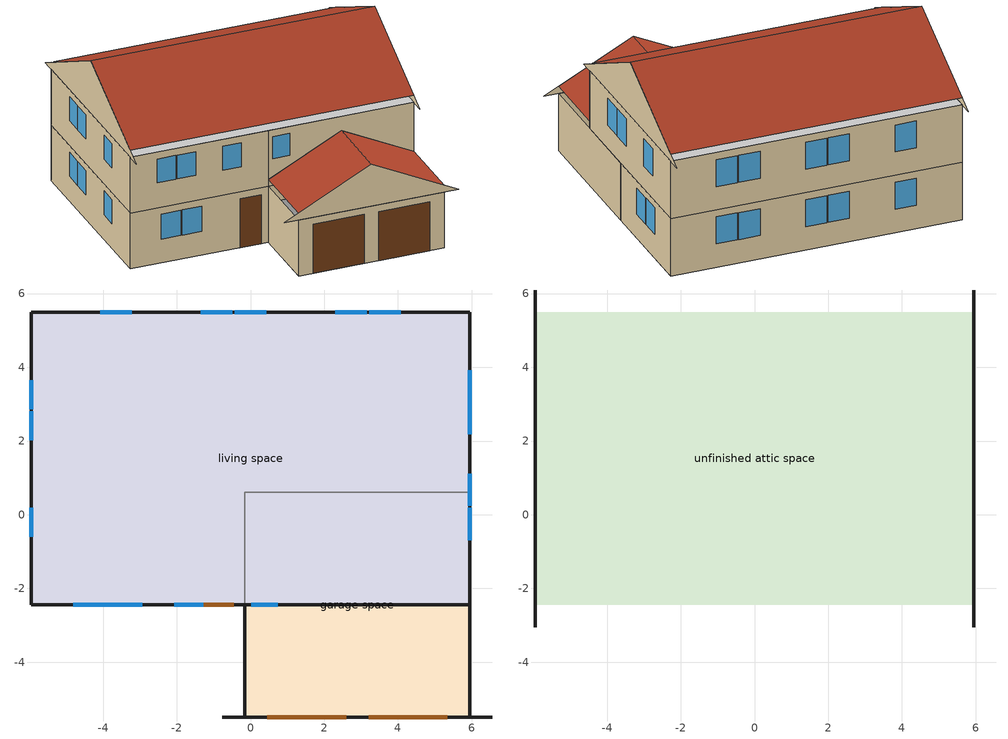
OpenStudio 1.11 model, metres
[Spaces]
living space
 floor adiabatic (FinUninsFinFloor): 5.94,5.49 5.94,0.61 -0.15,0.61 -0.15,-2.44 -5.94,-2.44 -5.94,5.49 z2.44
 floor to garage space (UnfinInsFinFloor): 5.94,0.61 5.94,-2.44 -0.15,-2.44 -0.15,0.61 z2.44
 floor ground (Slab): 5.94,5.49 5.94,0.61 -0.15,0.61 -0.15,-2.44 -5.94,-2.44 -5.94,5.49 z0
 wall outside (ExtInsFinWall): 5.94,0.61 5.94,5.49 -5.94,5.49 -5.94,-2.44 -0.15,-2.44 z0:2.44; 5.94,-2.44 5.94,5.49 -5.94,5.49 -5.94,-2.44 -0.15,-2.44 z2.44:4.88; -0.15,-2.44,4.88 -0.15,-2.44,2.74 2.9,-2.44,4.27 5.94,-2.44,2.74 5.94,-2.44,4.88
 wall to garage space (UnfinInsFinWall): -0.15,-2.44 -0.15,0.61 5.94,0.61 z0:2.44; 2.9,-2.44,4.27 -0.15,-2.44,2.74 -0.15,-2.44,2.44 5.94,-2.44,2.44 5.94,-2.44,2.74
 window (Right-Glass): 5.94,3.08 5.94,3.92 / 5.94,2.18 5.94,3.02 z1.01:2.13; 5.94,2.87 5.94,3.74 / 5.94,0.24 5.94,1.12 / 5.94,-0.69 5.94,0.18 z3.41:4.57
 window (Back-Glass): -0.49,5.49 -1.35,5.49 / 3.16,5.49 2.3,5.49 / 4.08,5.49 3.22,5.49 / 0.43,5.49 -0.43,5.49 / -3.22,5.49 -4.08,5.49 z0.99:2.13; 3.16,5.49 2.3,5.49 / 4.08,5.49 3.22,5.49 / -3.22,5.49 -4.08,5.49 / 0.43,5.49 -0.43,5.49 / -0.49,5.49 -1.35,5.49 z3.43:4.57
 window (Left-Glass): -5.94,0.18 -5.94,-0.6 / -5.94,2.8 -5.94,2.02 / -5.94,3.65 -5.94,2.87 z1.09:2.13; -5.94,3.65 -5.94,2.87 / -5.94,2.8 -5.94,2.02 / -5.94,0.18 -5.94,-0.6 z3.53:4.57
 window (Front-Glass): -4.64,-2.44 -3.82,-2.44 / -3.76,-2.44 -2.93,-2.44 z1.03:2.13; -2.06,-2.44 -1.28,-2.44 / -3.97,-2.44 -3.19,-2.44 / -4.81,-2.44 -4.03,-2.44 z3.53:4.57; 0.02,-2.44 0.74,-2.44 z3.62:4.57
 door (LivingDoors): -1.33,-2.44 -0.46,-2.44 z0:2.13
garage space
 floor ground (GrndUninsUnfinGrgFloor): 5.94,0.61 5.94,-5.49 -0.15,-5.49 -0.15,0.61 z0
 wall outside (ExtUninsUnfinWall): -0.15,-2.44 -0.15,-5.49 5.94,-5.49 5.94,0.61 z0:2.44; 2.9,-5.49,4.27 -0.76,-5.49,2.44 6.55,-5.49,2.44
 door (GarageDoors): 3.2,-5.49 5.33,-5.49 / 0.46,-5.49 2.59,-5.49 z0:2.13
 roof outside (UnfinUninsExtGrgRoof): 2.9,-2.44,4.27 -0.15,-2.44,2.74 -0.15,-5.49,2.74 2.9,-5.49,4.27; 2.9,-5.49,4.27 5.94,-5.49,2.74 5.94,-2.44,2.74 2.9,-2.44,4.27
unfinished attic space
 floor to living space (FinInsUnfinUAFloor): 5.94,5.49 5.94,-2.44 -5.94,-2.44 -5.94,5.49 z4.88
 wall outside (ExtUninsUnfinWall): 5.94,1.52,7.16 5.94,-3.05,4.88 5.94,6.1,4.88; -5.94,1.52,7.16 -5.94,6.1,4.88 -5.94,-3.05,4.88
 roof outside (UnfinInsExtRoof): 5.94,1.52,7.16 5.94,5.49,5.18 -5.94,5.49,5.18 -5.94,1.52,7.16; -5.94,1.52,7.16 -5.94,-2.44,5.18 5.94,-2.44,5.18 5.94,1.52,7.16
[Site]
Phoenix Sky Harbor Intl Ap: Latitude {deg}=33.45; Longitude {deg}=-111.98; Time Zone {hr}=-7; Elevation {m}=337; Terrain=Suburbs
[Building]
Phoenix Sky Harbor Intl Ap AZ 1828 sqft: North Axis {deg}=180
[ClimateZones]
Climate Zone Institution Name 1=ASHRAE; Climate Zone Document Name 1=ANSI/ASHRAE Standard 169; Climate Zone Document Year 1=2006; Climate Zone Institution Name 2=CEC; Climate Zone Document Name 2=California Climate Zone Descriptions; Climate Zone Document Year 2=1995
[Construction]
GarageDoors: GarageDoorMaterial
ExtUninsUnfinWall: ResExtFinish, ResExtWallSheathing, StudandAirWall
Right-Glass: Right-Win
ExtInsFinWall: ResExtFinish, StudandCavity, ResExtWallMass
Back-Glass: Back-Win
Left-Glass: Left-Win
FinUninsFinFloor: CeilingMass, StudandAirFloor, Plywood-3_4in, FloorMass, CarpetBareLayer
LivingDoors: DoorMaterial
UnfinInsFinFloor: IntFloorIns, Plywood-3_4in, FloorMass, CarpetBareLayer
UnfinInsFinWall: IntWallIns, PartitionWallMass
UnfinInsExtRoof: RoofingMaterial, Plywood-3_4in, UARoofIns
Front-Glass: Front-Win
Slab: Mat-Fic-Slab, SlabSoil-12in, SlabMass, SlabCarpetBareEquivalentMaterial
UnfinUninsExtGrgRoof: RoofingMaterial, Plywood-3_4in, GrgRoofStudandAir
FinInsUnfinUAFloor: CeilingMass, UATrussandIns, UAAdditionalCeilingIns
GrndUninsUnfinGrgFloor: Adiabatic, Soil-12in, Concrete-4in
[Material] Roughness=Rough
Name | Thickness {m} | Conductivity {W/m-K} | Density {kg/m3} | Specific Heat {J/kg-K} | Thermal Absorptance | Solar Absorptance | Visible Absorptance
GarageDoorMaterial | 0.0635 | 0.0874667 | 512.64 | 1214.23
ResExtFinish | 0.0254 | 0.649125 | 1281.6 | 879.27 | 0.9 | 0.75 | 0.75
ResExtWallSheathing | 0.0127 | 0.115458 | 512.64 | 1214.23
StudandAirWall | 0.0889 | 0.442568 | 49.0964 | 1209.81
StudandCavity | 0.0889 | 0.0553846 | 162.403 | 1178.92
ResExtWallMass; PartitionWallMass | 0.0127 | 0.160291 | 801 | 837.4 | 0.9 | 0.5 | 0.1
Soil-12in; SlabSoil-12in | 0.3048 | 1.731 | 1842.3 | 418.7
FloorMass | 0.015875 | 0.115458 | 544.68 | 1214.23 | 0.9 | 0.6
IntWallIns | 0.0889 | 0.0550583 | 162.403 | 1178.92
IntFloorIns | 0.1397 | 0.0668175 | 106.365 | 1151.69
DoorMaterial | 0.04445 | 0.0612267 | 512.64 | 1214.23
UATrussandIns | 0.0889 | 0.0436674 | 50.7834 | 1165.1
CeilingMass | 0.0127 | 0.160291 | 801 | 837.4 | 0.9 | 0.3 | 0.1
StudandAirFloor | 0.0889 | 0.448793 | 67.6381 | 1211.15
Plywood-3_4in | 0.01905 | 0.115458 | 512.64 | 1214.23
CarpetBareLayer | 0.0127 | 0.0433444 | 54.468 | 1339.84 | 0.9 | 0.9
RoofingMaterial | 0.0094488 | 0.162714 | 1121.4 | 1465.45 | 0.91 | 0.92 | 0.92
UARoofIns | 0.18415 | 8.92422 | 36.9484 | 1208.2
UAAdditionalCeilingIns | 0.12827 | 0.0411113 | 16.02 | 1046.75
Mat-Fic-Slab | 0.0254 | 0.0372868 | 40.05 | 1214.23
SlabMass | 0.1016 | 1.312675 | 2242.8 | 837.4 | 0.9 | 0.6
SlabCarpetBareEquivalentMaterial | 0.0254 | 0.0866804 | 40.05 | 1214.23 | 0.9 | 0.6
GrgRoofStudandAir | 0.0889 | 3.18839 | 57.4082 | 1210.52
Concrete-4in | 0.1016 | 1.31141 | 2242.8 | 837.4 | 0.9
[WindowMaterial:SimpleGlazingSystem] U-Factor {W/m2-K}=1.98077; Solar Heat Gain Coefficient=0.309131
Right-Win; Front-Win; Back-Win; Left-Win
[Material:NoMass]
Adiabatic: Roughness=Rough; Thermal Resistance {m2-K/W}=176.1
[ThermalZone] Use Ideal Air Loads=No
Name | Multiplier | Ceiling Height {m} | Volume {m3}
living zone | 1 | 4.8768 | 414.106
garage zone | 1 | 4.2672 | 135.921
unfinished attic zone |  | 2.286 | 93.3182
[Sizing:Zone] Zone Cooling Design Supply Air Temperature Input Method=SupplyAirTemperature; Zone Cooling Design Supply Air Temperature {C}=14; Zone Cooling Design Supply Air Temperature Difference {deltaC}=11.11; Zone Heating Design Supply Air Temperature Input Method=SupplyAirTemperature; Zone Heating Design Supply Air Temperature {C}=40; Zone Heating Design Supply Air Temperature Difference {deltaC}=11.11; Zone Cooling Design Supply Air Humidity Ratio {kg-H2O/kg-air}=0.0085; Zone Heating Design Supply Air Humidity Ratio {kg-H2O/kg-air}=0.008; Cooling Design Air Flow Method=DesignDay; Heating Design Air Flow Method=DesignDay; Account for Dedicated Outdoor Air System=No; Dedicated Outdoor Air System Control Strategy=NeutralSupplyAir; Dedicated Outdoor Air Low Setpoint Temperature for Design {C}=Autosize; Dedicated Outdoor Air High Setpoint Temperature for Design {C}=Autosize
living zone; garage zone; unfinished attic zone
[Space]
Name | Space Type | Thermal Zone
living space | living space type | living zone
garage space | garage space type | garage zone
unfinished attic space | unfinished attic space type | unfinished attic zone
[SpaceType]
garage space type; living space type; unfinished attic space type
[ElectricEquipment]
unit=1|bed=3.0|bath=2.0|space=living space: Electric Equipment Definition=unit=1|bed=3.0|bath=2.0|space={9883da2c-8372-43b5-8d96-25718e367559}; Space or SpaceType=living space type; Schedule=empty_schedule
[Schedule:Ruleset]
empty_schedule: Default Day Schedule=Schedule Day 1
[Schedule:Day]
Schedule Day 1: 24, 0, 0
